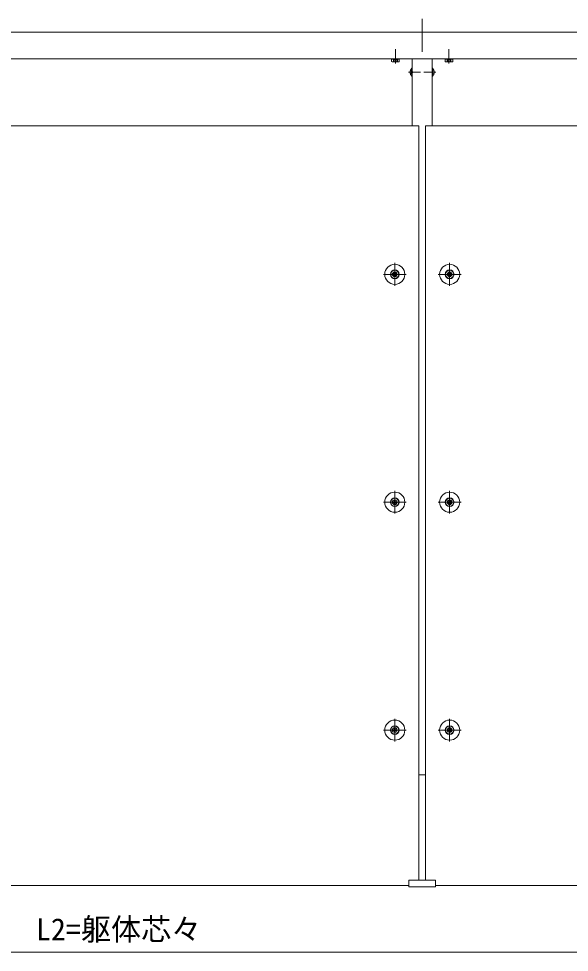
# Model space of a CAD drawing. Units: millimetres, scale not verified. Extents: x -11088 to 11088, y -17895 to 17964.
# Drawn here: x 5081 to 5904, y -2768 to -1373 of the extents above; entities that cross this region are included whole.
import ezdxf
from ezdxf.enums import TextEntityAlignment as Align

# ---------------------------------------------------------------- set-up
doc = ezdxf.new("R2010")
doc.units = ezdxf.units.MM
doc.header["$LTSCALE"] = 18
doc.linetypes.add('CHAIN2', pattern=[12, 9, -1, 1, -1])
doc.linetypes.add('DASHED3', pattern=[4, 3, -1])
doc.layers.add('0-2_YKK_ZWAK', color=4, linetype='Continuous', lineweight=9)
doc.layers.add('0-4_YKK_12', color=6, linetype='Continuous', lineweight=9)
doc.styles.add('ＭＳ ゴシック', font='')
doc.styles.get('ＭＳ ゴシック').set_extended_font_data('MS Gothic')

msp = doc.modelspace()

# ---------------------------------------------------------------- linework, layer by layer
at = {"layer": '0-2_YKK_ZWAK'}
for p, q in [((5684.05, -1372.89), (5684.05, -1422.58)), ((2499.05, -1392.89), (5229.05, -1392.89)), ((5229.05, -1392.89), (6565.05, -1392.89)), ((2499.05, -1432.89), (5229.05, -1432.89)), ((5229.05, -1432.89), (6565.05, -1432.89)), ((5639.05, -1433.19), (5638.27, -1433.64)), ((5638.27, -1436.75), (5638.27, -1433.64)), ((5639.05, -1437.19), (5638.27, -1436.75)), ((5638.3, -1433.19), (5638.3, -1432.89)), ((5649.8, -1433.19), (5638.3, -1433.19)), ((5641.16, -1436.75), (5641.16, -1433.64)), ((5646.93, -1436.75), (5646.93, -1433.64)), ((5649.05, -1433.19), (5649.82, -1433.64)), ((5649.05, -1437.19), (5649.82, -1436.75)), ((5649.8, -1432.89), (5649.8, -1433.19)), ((5649.82, -1436.75), (5649.82, -1433.64)), ((5669.05, -1532.89), (5669.05, -1432.89)), ((5699.05, -1532.89), (5699.05, -1432.89)), ((5719.05, -1433.19), (5718.27, -1433.64)), ((5718.27, -1436.75), (5718.27, -1433.64)), ((5719.05, -1437.19), (5718.27, -1436.75)), ((5718.3, -1433.19), (5718.3, -1432.89)), ((5729.8, -1433.19), (5718.3, -1433.19)), ((5721.16, -1436.75), (5721.16, -1433.64)), ((5726.93, -1436.75), (5726.93, -1433.64)), ((5729.05, -1433.19), (5729.82, -1433.64)), ((5729.05, -1437.19), (5729.82, -1436.75)), ((5729.8, -1432.89), (5729.8, -1433.19)), ((5729.82, -1436.75), (5729.82, -1433.64)), ((5649.05, -1437.19), (5639.05, -1437.19)), ((5669.05, -1458.79), (5669.05, -1446.99)), ((5699.05, -1458.79), (5699.05, -1446.99)), ((5729.05, -1437.19), (5719.05, -1437.19)), ((5668.54, -1458.79), (5669.05, -1458.79)), ((5699.55, -1458.79), (5699.05, -1458.79)), ((5635.05, -1754.89), (5651.05, -1754.89)), ((5642.39, -1752.91), (5642.39, -1751.54)), ((5642.39, -1751.54), (5643.71, -1751.54)), ((5643.05, -1762.89), (5643.05, -1746.89)), ((5643.71, -1751.54), (5643.71, -1752.91)), ((5717.05, -1754.89), (5733.05, -1754.89)), ((5724.39, -1752.91), (5724.39, -1751.54)), ((5724.39, -1751.54), (5725.71, -1751.54)), ((5725.05, -1762.89), (5725.05, -1746.89)), ((5725.71, -1751.54), (5725.71, -1752.91)), ((5642.39, -2093.41), (5642.39, -2092.04)), ((5642.39, -2092.04), (5643.71, -2092.04)), ((5643.05, -2103.39), (5643.05, -2087.39)), ((5643.71, -2092.04), (5643.71, -2093.41)), ((5724.39, -2093.41), (5724.39, -2092.04)), ((5724.39, -2092.04), (5725.71, -2092.04)), ((5725.05, -2103.39), (5725.05, -2087.39)), ((5725.71, -2092.04), (5725.71, -2093.41)), ((5635.05, -2095.39), (5651.05, -2095.39)), ((5717.05, -2095.39), (5733.05, -2095.39)), ((5635.05, -2435.89), (5651.05, -2435.89)), ((5642.39, -2433.91), (5642.39, -2432.54)), ((5642.39, -2432.54), (5643.71, -2432.54)), ((5643.05, -2443.89), (5643.05, -2427.89)), ((5643.71, -2432.54), (5643.71, -2433.91)), ((5717.05, -2435.89), (5733.05, -2435.89)), ((5724.39, -2433.91), (5724.39, -2432.54)), ((5724.39, -2432.54), (5725.71, -2432.54)), ((5725.05, -2443.89), (5725.05, -2427.89)), ((5725.71, -2432.54), (5725.71, -2433.91)), ((5689.05, -2502.89), (5679.05, -2502.89)), ((5664.05, -2659.89), (5664.05, -2669.89)), ((5664.05, -2659.89), (5704.05, -2659.89)), ((4794.05, -2667.89), (5229.05, -2667.89)), ((5664.05, -2667.89), (4794.05, -2667.89)), ((5664.05, -2667.89), (5229.05, -2667.89)), ((6519.05, -2667.89), (5704.05, -2667.89)), ((5704.05, -2667.89), (6519.05, -2667.89))]:
    msp.add_line(p, q, dxfattribs=at)
at = {"layer": '0-2_YKK_ZWAK', "linetype": 'CHAIN2'}
for p, q in [((5644.05, -1440.02), (5644.05, -1418.6)), ((5724.05, -1440.02), (5724.05, -1418.6)), ((5663.55, -1452.89), (5681.55, -1452.89)), ((5704.55, -1452.89), (5686.55, -1452.89)), ((5643.05, -1771.89), (5643.05, -1737.89)), ((5725.05, -1771.89), (5725.05, -1737.89)), ((5626.05, -1754.89), (5660.05, -1754.89)), ((5708.05, -1754.89), (5742.05, -1754.89)), ((5643.05, -2112.39), (5643.05, -2078.39)), ((5725.05, -2112.39), (5725.05, -2078.39)), ((5626.05, -2095.39), (5660.05, -2095.39)), ((5708.05, -2095.39), (5742.05, -2095.39)), ((5643.05, -2452.89), (5643.05, -2418.89)), ((5725.05, -2452.89), (5725.05, -2418.89)), ((5626.05, -2435.89), (5660.05, -2435.89)), ((5708.05, -2435.89), (5742.05, -2435.89))]:
    msp.add_line(p, q, dxfattribs=at)
at = {"layer": '0-2_YKK_ZWAK', "linetype": 'DASHED3'}
for p, q in [((5649.05, -1433.19), (5639.05, -1433.19)), ((5729.05, -1433.19), (5719.05, -1433.19))]:
    msp.add_line(p, q, dxfattribs=at)
for points in [[(5641, -1437.2), (5642.15, -1434.84), (5644.05, -1433.83)], [(5647.1, -1437.2), (5645.95, -1434.84), (5644.05, -1433.83)], [(5721, -1437.2), (5722.15, -1434.84), (5724.05, -1433.83)], [(5727.1, -1437.2), (5725.95, -1434.84), (5724.05, -1433.83)], [(5666.43, -1450.39), (5669.21, -1451.75), (5669.82, -1452.89)], [(5701.66, -1450.39), (5698.88, -1451.75), (5698.27, -1452.89)], [(5666.43, -1455.39), (5669.21, -1454.04), (5669.82, -1452.89)], [(5701.66, -1455.39), (5698.88, -1454.04), (5698.27, -1452.89)]]:
    msp.add_lwpolyline(points, dxfattribs=at)
at = {"layer": '0-2_YKK_ZWAK'}
for points in [[(5668.54, -1458.79), (5668.54, -1446.99), (5669.05, -1446.99)], [(5699.55, -1458.79), (5699.55, -1446.99), (5699.05, -1446.99)], [(4779.05, -1532.89), (5679.05, -1532.89), (5679.05, -2659.89)], [(6637.05, -1532.89), (5689.05, -1532.89), (5689.05, -2659.89)], [(5641.07, -1755.55), (5639.7, -1755.55), (5639.7, -1754.23), (5641.07, -1754.23)], [(5643.71, -1756.87), (5643.71, -1758.24), (5642.39, -1758.24), (5642.39, -1756.87)], [(5645.03, -1754.23), (5646.4, -1754.23), (5646.4, -1755.55), (5645.03, -1755.55)], [(5723.07, -1755.55), (5721.7, -1755.55), (5721.7, -1754.23), (5723.07, -1754.23)], [(5725.71, -1756.87), (5725.71, -1758.24), (5724.39, -1758.24), (5724.39, -1756.87)], [(5727.03, -1754.23), (5728.4, -1754.23), (5728.4, -1755.55), (5727.03, -1755.55)], [(5641.07, -2096.05), (5639.7, -2096.05), (5639.7, -2094.73), (5641.07, -2094.73)], [(5643.71, -2097.37), (5643.71, -2098.74), (5642.39, -2098.74), (5642.39, -2097.37)], [(5645.03, -2094.73), (5646.4, -2094.73), (5646.4, -2096.05), (5645.03, -2096.05)], [(5723.07, -2096.05), (5721.7, -2096.05), (5721.7, -2094.73), (5723.07, -2094.73)], [(5725.71, -2097.37), (5725.71, -2098.74), (5724.39, -2098.74), (5724.39, -2097.37)], [(5727.03, -2094.73), (5728.4, -2094.73), (5728.4, -2096.05), (5727.03, -2096.05)], [(5641.07, -2436.55), (5639.7, -2436.55), (5639.7, -2435.23), (5641.07, -2435.23)], [(5643.71, -2437.87), (5643.71, -2439.24), (5642.39, -2439.24), (5642.39, -2437.87)], [(5645.03, -2435.23), (5646.4, -2435.23), (5646.4, -2436.55), (5645.03, -2436.55)], [(5723.07, -2436.55), (5721.7, -2436.55), (5721.7, -2435.23), (5723.07, -2435.23)], [(5725.71, -2437.87), (5725.71, -2439.24), (5724.39, -2439.24), (5724.39, -2437.87)], [(5727.03, -2435.23), (5728.4, -2435.23), (5728.4, -2436.55), (5727.03, -2436.55)], [(5664.05, -2669.89), (5704.05, -2669.89), (5704.05, -2659.89)]]:
    msp.add_lwpolyline(points, dxfattribs=at)
for centre, radius in [((5643.05, -1754.89), 15), ((5725.05, -1754.89), 15), ((5643.05, -1754.89), 6.5), ((5643.05, -1754.89), 6), ((5643.05, -1754.89), 3.5), ((5725.05, -1754.89), 6.5), ((5725.05, -1754.89), 6), ((5725.05, -1754.89), 3.5), ((5643.05, -2095.39), 15), ((5643.05, -2095.39), 6.5), ((5643.05, -2095.39), 6), ((5643.05, -2095.39), 3.5), ((5725.05, -2095.39), 15), ((5725.05, -2095.39), 6.5), ((5725.05, -2095.39), 6), ((5725.05, -2095.39), 3.5), ((5643.05, -2435.89), 15), ((5725.05, -2435.89), 15), ((5643.05, -2435.89), 6.5), ((5643.05, -2435.89), 6), ((5643.05, -2435.89), 3.5), ((5725.05, -2435.89), 6.5), ((5725.05, -2435.89), 6), ((5725.05, -2435.89), 3.5)]:
    msp.add_circle(centre, radius, dxfattribs=at)
for centre, radius, start, end in [((5639.72, -1435.75), 2.56, 55.61708, 124.38292), ((5639.72, -1434.64), 2.56, 235.61708, 304.38292), ((5644.05, -1442.75), 9.55, 72.41276, 107.58724), ((5644.05, -1427.64), 9.55, 252.41276, 287.58724), ((5648.38, -1435.75), 2.56, 55.61708, 124.38292), ((5648.38, -1434.64), 2.56, 235.61708, 304.38292), ((5719.72, -1435.75), 2.56, 55.61708, 124.38292), ((5719.72, -1434.64), 2.56, 235.61708, 304.38292), ((5724.05, -1442.75), 9.55, 72.41276, 107.58724), ((5724.05, -1427.64), 9.55, 252.41276, 287.58724), ((5728.38, -1435.75), 2.56, 55.61708, 124.38292), ((5728.38, -1434.64), 2.56, 235.61708, 304.38292), ((5674.28, -1452.89), 8.23, 134.2189, 225.7811), ((5693.81, -1452.89), 8.23, 314.2189, 45.7811), ((5641.07, -1752.91), 1.32, 270, 0), ((5641.07, -1756.87), 1.32, 0, 90), ((5645.03, -1752.91), 1.32, 180, 270), ((5645.03, -1756.87), 1.32, 90, 180), ((5723.07, -1752.91), 1.32, 270, 0), ((5723.07, -1756.87), 1.32, 0, 90), ((5727.03, -1752.91), 1.32, 180, 270), ((5727.03, -1756.87), 1.32, 90, 180), ((5641.07, -2093.41), 1.32, 270, 0), ((5641.07, -2097.37), 1.32, 0, 90), ((5645.03, -2093.41), 1.32, 180, 270), ((5645.03, -2097.37), 1.32, 90, 180), ((5723.07, -2093.41), 1.32, 270, 0), ((5723.07, -2097.37), 1.32, 0, 90), ((5727.03, -2093.41), 1.32, 180, 270), ((5727.03, -2097.37), 1.32, 90, 180), ((5641.07, -2433.91), 1.32, 270, 0), ((5641.07, -2437.87), 1.32, 0, 90), ((5645.03, -2433.91), 1.32, 180, 270), ((5645.03, -2437.87), 1.32, 90, 180), ((5723.07, -2433.91), 1.32, 270, 0), ((5723.07, -2437.87), 1.32, 0, 90), ((5727.03, -2433.91), 1.32, 180, 270), ((5727.03, -2437.87), 1.32, 90, 180)]:
    msp.add_arc(centre, radius, start, end, dxfattribs=at)
at = {"layer": '0-4_YKK_12'}
msp.add_line((3899.05, -2767.89), (6559.05, -2767.89), dxfattribs=at)

# ---------------------------------------------------------------- texts
at = {"layer": '0-4_YKK_12', "style": 'ＭＳ ゴシック'}
msp.add_text('L2=躯体芯々', height=32.99, dxfattribs=at).set_placement((5106.65, -2759.89), align=Align.BOTTOM_LEFT)

doc.saveas('drawing.dxf')
